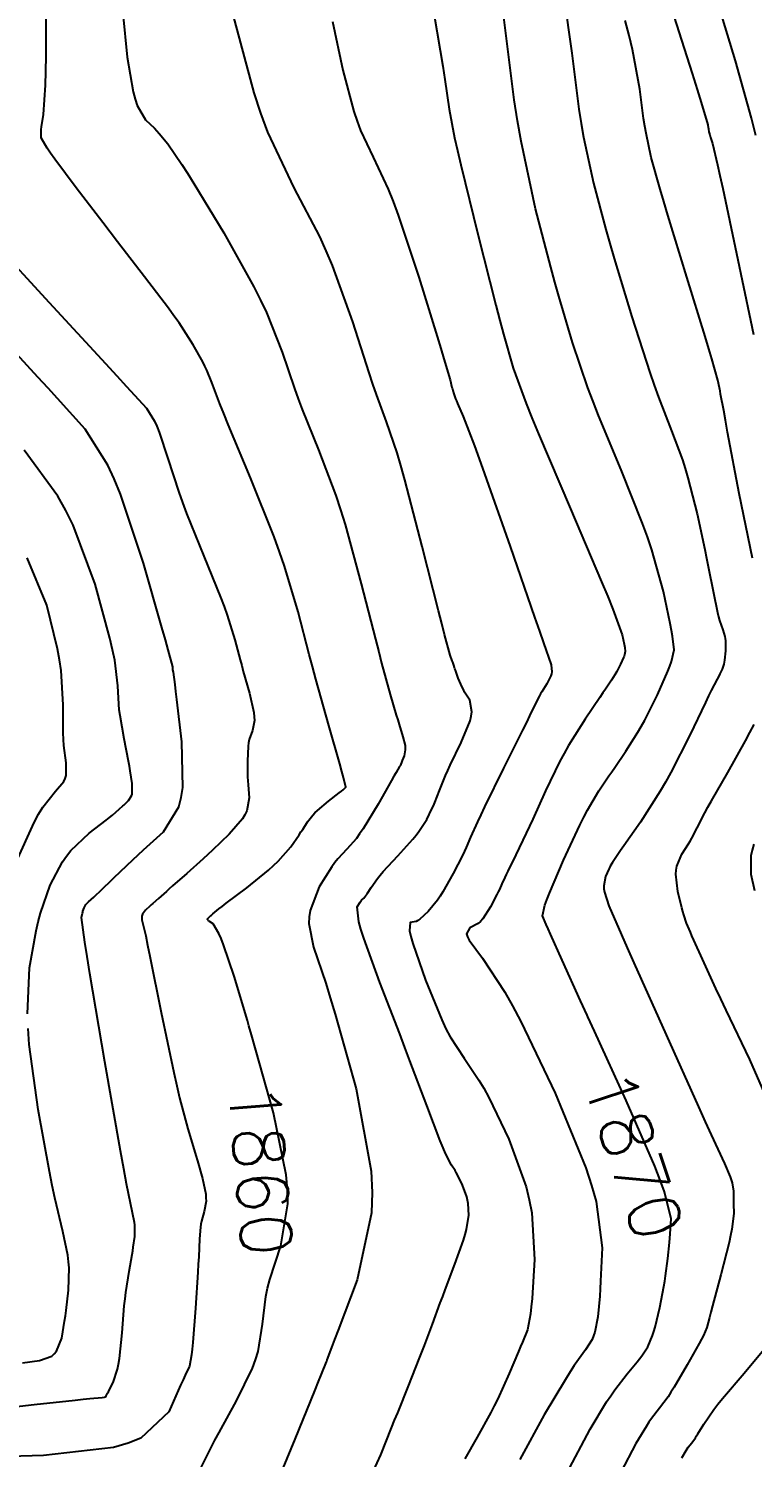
# Model space of a CAD drawing. Header units: metres. Extents: x 837476 to 838477, y 1189012 to 1191014.
# Drawn here: x 838068.8 to 838122.8, y 1189500.8 to 1189607.5 of the extents above; entities that cross this region are included whole.
import ezdxf

# ---------------------------------------------------------------- set-up
doc = ezdxf.new("R2010")
doc.units = ezdxf.units.M
doc.header["$LTSCALE"] = 0.3
doc.layers.add('COTAS 10', color=1, linetype='Continuous')
doc.layers.add('COTAS INT', color=252, linetype='Continuous')
doc.styles.get("Standard").update_dxf_attribs({"font": 'simplex.shx'})

msp = doc.modelspace()

# ---------------------------------------------------------------- linework, layer by layer
at = {"layer": 'COTAS 10'}
for points in [[(838081.522, 1189499.793), (838082.384, 1189501.542), (838082.673, 1189502.095), (838082.985, 1189502.678), (838084.294, 1189505.035), (838085.474, 1189507.466), (838085.704, 1189508.095), (838085.892, 1189508.706), (838086.224, 1189510.757), (838086.467, 1189512.828), (838086.6, 1189513.451), (838086.762, 1189514.098), (838087.582, 1189516.61), (838088.113, 1189519.747), (838088.092, 1189520.786), (838087.998, 1189521.898), (838087.053, 1189526.532), (838085.736, 1189531.208), (838085.408, 1189532.348), (838085.208, 1189533.033), (838085.095, 1189533.419), (838084.099, 1189536.728), (838083.316, 1189539.074), (838083.139, 1189539.539), (838082.978, 1189539.923), (838082.541, 1189540.644), (838082.277, 1189540.814), (838082.226, 1189540.85), (838082.185, 1189540.882), (838082.115, 1189540.96), (838082.13, 1189541.017), (838082.142, 1189541.036), (838082.158, 1189541.056), (838082.242, 1189541.14), (838082.349, 1189541.236), (838082.379, 1189541.263), (838082.409, 1189541.291), (838082.519, 1189541.397), (838082.975, 1189541.76), (838083.222, 1189541.95), (838083.522, 1189542.179), (838085.044, 1189543.33), (838086.682, 1189544.656), (838087.056, 1189544.995), (838087.395, 1189545.322), (838088.33, 1189546.402), (838088.952, 1189547.295), (838089.093, 1189547.505), (838089.221, 1189547.697), (838089.57, 1189548.256), (838089.972, 1189548.767), (838090.133, 1189548.93), (838090.315, 1189549.102), (838091.155, 1189549.8), (838091.949, 1189550.42), (838092.104, 1189550.543), (838092.23, 1189550.646), (838092.448, 1189550.84), (838092.274, 1189551.582), (838092.152, 1189552.03), (838091.999, 1189552.583), (838091.18, 1189555.456), (838090.203, 1189558.923), (838089.95, 1189559.851), (838089.705, 1189560.765), (838088.882, 1189563.948), (838087.868, 1189567.362), (838087.502, 1189568.421), (838087.098, 1189569.53), (838085.334, 1189573.948), (838083.67, 1189577.922), (838083.33, 1189578.751), (838083.043, 1189579.463), (838082.443, 1189581.057), (838082.073, 1189581.994), (838081.932, 1189582.292), (838081.773, 1189582.607), (838081.057, 1189583.884), (838079.996, 1189585.506), (838079.62, 1189586.039), (838079.208, 1189586.608), (838077.422, 1189588.965), (838075.413, 1189591.56), (838074.86, 1189592.279), (838074.308, 1189592.998), (838072.327, 1189595.597), (838070.729, 1189597.749), (838070.418, 1189598.188), (838070.164, 1189598.557), (838069.725, 1189599.322), (838069.711, 1189599.784), (838069.725, 1189599.963), (838069.748, 1189600.164), (838069.898, 1189601.071), (838070.046, 1189603.265), (838070.068, 1189604.276), (838070.082, 1189605.463), (838070.064, 1189611.207)], [(838108.902, 1189499.578), (838110.657, 1189502.92), (838111.891, 1189504.946), (838112.199, 1189505.415), (838112.492, 1189505.844), (838113.429, 1189507.059), (838114.176, 1189507.949), (838114.348, 1189508.172), (838114.506, 1189508.386), (838114.955, 1189509.075), (838115.307, 1189509.903), (838115.404, 1189510.204), (838115.502, 1189510.536), (838115.851, 1189511.993), (838116.157, 1189513.566), (838116.227, 1189513.97), (838116.29, 1189514.362), (838116.465, 1189515.666), (838116.58, 1189516.857), (838116.606, 1189517.178), (838116.63, 1189517.496), (838116.694, 1189518.61), (838116.209, 1189520.63), (838115.886, 1189521.518), (838115.482, 1189522.55), (838113.341, 1189527.464), (838110.985, 1189532.626), (838110.495, 1189533.703), (838110.444, 1189533.814), (838109.952, 1189534.898), (838108.578, 1189537.94), (838107.708, 1189539.884), (838107.534, 1189540.275), (838107.388, 1189540.602), (838107.102, 1189541.254), (838107.285, 1189542.031), (838107.435, 1189542.438), (838107.628, 1189542.928), (838108.683, 1189545.389), (838109.898, 1189548.013), (838110.192, 1189548.605), (838110.468, 1189549.139), (838111.309, 1189550.583), (838112.059, 1189551.684), (838112.276, 1189552.002), (838112.498, 1189552.325), (838113.335, 1189553.539), (838114.222, 1189554.944), (838114.474, 1189555.388), (838114.73, 1189555.855), (838115.681, 1189557.743), (838116.463, 1189559.499), (838116.613, 1189559.884), (838116.733, 1189560.226), (838116.926, 1189561.093), (838116.805, 1189562.115), (838116.728, 1189562.555), (838116.632, 1189563.062), (838116.128, 1189565.456), (838115.261, 1189568.575), (838114.936, 1189569.538), (838114.575, 1189570.544), (838112.965, 1189574.539), (838111.284, 1189578.598), (838110.879, 1189579.645), (838110.499, 1189580.659), (838109.344, 1189584.042), (838108.322, 1189587.502), (838108.026, 1189588.563), (838107.725, 1189589.67), (838106.593, 1189594.042), (838105.518, 1189599.073), (838105.252, 1189600.595), (838105.001, 1189602.173), (838104.213, 1189608.338)]]:
    msp.add_lwpolyline(points, dxfattribs=at)
at = {"layer": 'COTAS INT'}
for points in [[(838098.524, 1189611.461), (838099.478, 1189605.858), (838099.67, 1189604.691), (838099.831, 1189603.69), (838100.156, 1189601.461), (838100.556, 1189599.333), (838100.765, 1189598.397), (838101.017, 1189597.309), (838102.282, 1189592.126), (838103.625, 1189586.841), (838103.926, 1189585.69), (838104.196, 1189584.673), (838104.915, 1189582.126), (838105.888, 1189579.502), (838106.318, 1189578.436), (838106.818, 1189577.223), (838109.203, 1189571.619), (838111.52, 1189566.182), (838111.978, 1189565.076), (838112.355, 1189564.143), (838113.054, 1189562.212), (838113.197, 1189561.534), (838113.224, 1189561.39), (838113.246, 1189561.266), (838113.28, 1189560.976), (838113.225, 1189560.731), (838113.191, 1189560.634), (838113.149, 1189560.525), (838112.928, 1189560.027), (838112.658, 1189559.493), (838112.586, 1189559.361), (838112.514, 1189559.235), (838112.263, 1189558.837), (838111.812, 1189558.177), (838111.614, 1189557.886), (838111.385, 1189557.549), (838110.293, 1189555.938), (838109.05, 1189553.95), (838108.726, 1189553.374), (838108.41, 1189552.787), (838107.339, 1189550.577), (838106.382, 1189548.457), (838106.136, 1189547.927), (838105.9, 1189547.422), (838105.119, 1189545.803), (838104.519, 1189544.582), (838104.396, 1189544.328), (838104.293, 1189544.11), (838104.078, 1189543.624), (838103.893, 1189543.21), (838103.808, 1189543.037), (838103.71, 1189542.839), (838103.232, 1189541.913), (838102.648, 1189541.009), (838102.481, 1189540.824), (838102.312, 1189540.668), (838101.686, 1189540.341), (838101.443, 1189539.908), (838101.516, 1189539.686), (838101.649, 1189539.419), (838102.636, 1189538.085), (838104.309, 1189535.55), (838104.875, 1189534.527), (838105.486, 1189533.365), (838108.062, 1189528.005), (838110.344, 1189522.42), (838110.769, 1189521.115), (838111.105, 1189519.915), (838111.568, 1189516.454), (838111.444, 1189513.973), (838111.408, 1189513.391), (838111.372, 1189512.855), (838111.238, 1189511.295), (838111.013, 1189510.148), (838110.919, 1189509.872), (838110.812, 1189509.613), (838110.311, 1189508.829), (838109.482, 1189507.68), (838109.167, 1189507.192), (838108.816, 1189506.631), (838107.241, 1189503.988), (838105.405, 1189500.65)], [(838108.696, 1189609.886), (838109.289, 1189605.657), (838109.824, 1189601.474), (838109.994, 1189600.404), (838110.174, 1189599.371), (838110.904, 1189595.958), (838111.826, 1189592.498), (838112.127, 1189591.437), (838112.448, 1189590.33), (838113.772, 1189585.958), (838115.109, 1189581.816), (838115.439, 1189580.854), (838115.75, 1189579.973), (838116.727, 1189577.459), (838117.543, 1189575.297), (838117.754, 1189574.638), (838117.957, 1189573.952), (838118.637, 1189571.254), (838119.211, 1189568.605), (838119.348, 1189567.95), (838119.476, 1189567.329), (838119.861, 1189565.369), (838120.163, 1189563.888), (838120.239, 1189563.568), (838120.312, 1189563.289), (838120.547, 1189562.608), (838120.708, 1189562.108), (838120.734, 1189561.943), (838120.751, 1189561.767), (838120.746, 1189561.033), (838120.676, 1189560.332), (838120.652, 1189560.176), (838120.627, 1189560.037), (838120.52, 1189559.671), (838120.388, 1189559.399), (838120.347, 1189559.319), (838120.303, 1189559.236), (838120.126, 1189558.92), (838119.698, 1189558.079), (838119.495, 1189557.665), (838119.257, 1189557.172), (838118.093, 1189554.74), (838116.676, 1189551.952), (838116.277, 1189551.235), (838115.877, 1189550.542), (838114.407, 1189548.24), (838113.184, 1189546.473), (838112.938, 1189546.118), (838112.733, 1189545.82), (838112.326, 1189545.229), (838112.158, 1189544.94), (838112.102, 1189544.833), (838112.044, 1189544.715), (838111.801, 1189544.19), (838111.677, 1189543.486), (838111.694, 1189543.255), (838111.732, 1189543.008), (838112.055, 1189541.986), (838112.994, 1189539.823), (838113.421, 1189538.858), (838113.92, 1189537.734), (838116.325, 1189532.35), (838118.744, 1189526.972), (838119.251, 1189525.852), (838119.687, 1189524.891), (838120.677, 1189522.753), (838121.102, 1189521.768), (838121.183, 1189521.534), (838121.248, 1189521.318), (838121.348, 1189520.677), (838121.348, 1189520.101), (838121.35, 1189519.925), (838121.353, 1189519.742), (838121.368, 1189519.022), (838121.234, 1189517.853), (838121.142, 1189517.387), (838121.026, 1189516.859), (838120.412, 1189514.435), (838119.783, 1189512.112), (838119.658, 1189511.647), (838119.555, 1189511.259), (838119.361, 1189510.499), (838119.105, 1189509.916), (838118.963, 1189509.639), (838118.789, 1189509.312), (838117.903, 1189507.712), (838116.924, 1189506.043), (838116.691, 1189505.673), (838116.474, 1189505.342), (838115.832, 1189504.478), (838115.237, 1189503.707), (838115.051, 1189503.435), (838114.856, 1189503.138), (838114.073, 1189501.853), (838112.943, 1189499.697)], [(838116.305, 1189610.295), (838118.266, 1189604.137), (838118.642, 1189602.942), (838118.946, 1189601.969), (838119.442, 1189600.295), (838119.47, 1189600.077), (838119.478, 1189600.021), (838119.488, 1189599.967), (838119.526, 1189599.789), (838119.591, 1189599.553), (838119.618, 1189599.462), (838119.648, 1189599.36), (838119.789, 1189598.902), (838120.165, 1189597.322), (838120.344, 1189596.513), (838120.554, 1189595.543), (838121.585, 1189590.698), (838122.625, 1189585.713), (838122.842, 1189584.656)], [(838075.815, 1189608.638), (838076.137, 1189605.342), (838076.582, 1189602.756), (838076.724, 1189602.212), (838076.875, 1189601.744), (838077.491, 1189600.675), (838078.158, 1189600.046), (838078.34, 1189599.854), (838078.522, 1189599.655), (838079.174, 1189598.873), (838080.205, 1189597.349), (838080.626, 1189596.683), (838081.106, 1189595.91), (838083.33, 1189592.235), (838085.586, 1189588.213), (838086.086, 1189587.221), (838086.532, 1189586.282), (838087.696, 1189583.33), (838088.606, 1189580.626), (838088.893, 1189579.843), (838089.194, 1189579.045), (838090.409, 1189576.042), (838091.695, 1189572.623), (838092.043, 1189571.563), (838092.386, 1189570.454), (838093.594, 1189566.042), (838094.644, 1189561.895), (838094.888, 1189560.953), (838095.111, 1189560.101), (838095.748, 1189557.77), (838096.2, 1189556.224), (838096.307, 1189555.866), (838096.405, 1189555.54), (838096.695, 1189554.617), (838096.854, 1189553.957), (838096.87, 1189553.796), (838096.873, 1189553.644), (838096.784, 1189553.177), (838096.643, 1189552.836), (838096.614, 1189552.764), (838096.589, 1189552.703), (838096.534, 1189552.564), (838096.511, 1189552.501), (838096.506, 1189552.488), (838096.501, 1189552.476), (838096.49, 1189552.45), (838096.478, 1189552.432), (838096.474, 1189552.427), (838096.469, 1189552.421), (838096.447, 1189552.397), (838096.186, 1189551.949), (838096.03, 1189551.677), (838095.837, 1189551.339), (838094.84, 1189549.584), (838093.732, 1189547.744), (838093.47, 1189547.354), (838093.226, 1189547.015), (838092.508, 1189546.22), (838091.832, 1189545.508), (838091.616, 1189545.221), (838091.387, 1189544.896), (838090.455, 1189543.398), (838089.773, 1189541.643), (838089.702, 1189541.156), (838089.683, 1189540.669), (838090.036, 1189538.904), (838090.942, 1189536.207), (838091.27, 1189535.131), (838091.633, 1189533.912), (838093.222, 1189528.324), (838094.333, 1189522.171), (838094.393, 1189520.596), (838094.346, 1189519.078), (838093.283, 1189514.06), (838091.866, 1189510.316), (838091.595, 1189509.6), (838091.377, 1189509.023), (838091.032, 1189508.097), (838091.029, 1189508.076), (838091.027, 1189508.07), (838091.024, 1189508.064), (838091.013, 1189508.04), (838090.997, 1189508.01), (838090.991, 1189507.999), (838090.986, 1189507.988), (838090.964, 1189507.942), (838090.594, 1189507.025), (838090.369, 1189506.466), (838090.092, 1189505.773), (838088.646, 1189502.169), (838087.029, 1189498.253)], [(838093.966, 1189498.604), (838095.046, 1189501.003), (838095.854, 1189503.018), (838096.08, 1189503.581), (838096.307, 1189504.146), (838097.136, 1189506.207), (838097.915, 1189508.169), (838098.11, 1189508.671), (838098.297, 1189509.156), (838098.898, 1189510.759), (838099.487, 1189512.351), (838099.666, 1189512.828), (838099.852, 1189513.322), (838100.579, 1189515.235), (838101.207, 1189517.024), (838101.33, 1189517.439), (838101.431, 1189517.82), (838101.612, 1189518.905), (838101.563, 1189519.768), (838101.519, 1189520.01), (838101.461, 1189520.252), (838101.142, 1189521.134), (838100.768, 1189521.904), (838100.675, 1189522.076), (838100.588, 1189522.229), (838100.312, 1189522.634), (838099.883, 1189523.489), (838099.699, 1189523.927), (838099.486, 1189524.453), (838098.483, 1189527.076), (838097.222, 1189530.428), (838096.848, 1189531.413), (838096.462, 1189532.422), (838094.978, 1189536.271), (838093.773, 1189539.575), (838093.564, 1189540.241), (838093.408, 1189540.799), (838093.294, 1189541.913), (838093.512, 1189542.263), (838093.565, 1189542.339), (838093.616, 1189542.406), (838093.774, 1189542.572), (838093.942, 1189542.758), (838093.999, 1189542.837), (838094.06, 1189542.929), (838094.319, 1189543.359), (838094.801, 1189544.031), (838095.003, 1189544.275), (838095.235, 1189544.544), (838096.32, 1189545.724), (838097.427, 1189546.956), (838097.673, 1189547.258), (838097.893, 1189547.543), (838098.47, 1189548.427), (838098.862, 1189549.231), (838098.966, 1189549.464), (838099.068, 1189549.702), (838099.419, 1189550.6), (838099.873, 1189551.713), (838100.04, 1189552.087), (838100.225, 1189552.489), (838101.04, 1189554.177), (838101.706, 1189555.801), (838101.797, 1189556.162), (838101.847, 1189556.485), (838101.689, 1189557.333), (838101.3, 1189557.953), (838101.204, 1189558.132), (838101.113, 1189558.314), (838100.828, 1189559), (838100.622, 1189559.579), (838100.581, 1189559.694), (838100.547, 1189559.789), (838100.484, 1189559.97), (838100.434, 1189560.113), (838100.409, 1189560.185), (838100.379, 1189560.271), (838100.23, 1189560.699), (838099.8, 1189562.259), (838099.592, 1189563.059), (838099.345, 1189564.02), (838098.136, 1189568.817), (838096.841, 1189573.798), (838096.541, 1189574.874), (838096.266, 1189575.819), (838095.483, 1189578.136), (838094.719, 1189580.169), (838094.455, 1189580.935), (838094.169, 1189581.788), (838092.95, 1189585.602), (838091.448, 1189589.805), (838090.984, 1189590.903), (838090.5, 1189591.973), (838088.579, 1189595.602), (838086.609, 1189599.765), (838086.094, 1189601.172), (838085.593, 1189602.689), (838083.892, 1189609.085)], [(838123.013, 1189599.515), (838122.689, 1189600.802), (838121.511, 1189605.071), (838120.318, 1189609.021)], [(838091.441, 1189608.015), (838092.216, 1189604.39), (838093.038, 1189601.299), (838093.281, 1189600.566), (838093.529, 1189599.886), (838094.481, 1189597.875), (838095.606, 1189595.491), (838095.964, 1189594.576), (838096.342, 1189593.55), (838097.875, 1189588.928), (838099.246, 1189584.502), (838099.521, 1189583.6), (838099.752, 1189582.84), (838100.211, 1189581.263), (838100.354, 1189580.701), (838100.385, 1189580.579), (838100.413, 1189580.473), (838100.487, 1189580.211), (838100.626, 1189579.853), (838100.695, 1189579.686), (838100.778, 1189579.489), (838101.187, 1189578.533), (838102.026, 1189576.346), (838102.379, 1189575.374), (838102.785, 1189574.242), (838104.686, 1189568.83), (838106.523, 1189563.548), (838106.887, 1189562.499), (838107.189, 1189561.629), (838107.761, 1189559.98), (838107.811, 1189559.471), (838107.783, 1189559.319), (838107.738, 1189559.163), (838107.427, 1189558.562), (838107.046, 1189557.97), (838106.957, 1189557.82), (838106.874, 1189557.675), (838106.635, 1189557.203), (838106.145, 1189556.18), (838105.905, 1189555.689), (838105.619, 1189555.108), (838104.206, 1189552.256), (838102.789, 1189549.374), (838102.5, 1189548.774), (838102.256, 1189548.259), (838101.748, 1189547.112), (838101.419, 1189546.338), (838101.287, 1189546.059), (838101.137, 1189545.751), (838100.45, 1189544.405), (838099.674, 1189543.037), (838099.469, 1189542.716), (838099.268, 1189542.419), (838098.575, 1189541.557), (838097.965, 1189541.005), (838097.816, 1189540.905), (838097.675, 1189540.828), (838097.239, 1189540.737), (838097.182, 1189540.116), (838097.281, 1189539.703), (838097.429, 1189539.186), (838098.377, 1189536.451), (838099.592, 1189533.479), (838099.908, 1189532.812), (838100.216, 1189532.213), (838101.256, 1189530.615), (838102.368, 1189528.984), (838102.721, 1189528.365), (838103.093, 1189527.673), (838104.602, 1189524.569), (838105.889, 1189521.015), (838106.121, 1189520.039), (838106.3, 1189519.066), (838106.499, 1189515.585), (838106.327, 1189512.674), (838106.273, 1189512.062), (838106.215, 1189511.533), (838105.981, 1189510.322), (838105.618, 1189509.418), (838105.479, 1189509.082), (838105.323, 1189508.71), (838104.622, 1189507.06), (838103.764, 1189505.184), (838103.509, 1189504.669), (838103.247, 1189504.157), (838102.238, 1189502.323), (838101.32, 1189500.711)], [(838122.767, 1189567.938), (838121.769, 1189572.786), (838120.919, 1189577.357), (838120.755, 1189578.242), (838120.621, 1189578.961), (838120.396, 1189580.182), (838120.348, 1189580.43), (838120.327, 1189580.536), (838120.302, 1189580.657), (838120.182, 1189581.231), (838119.741, 1189582.823), (838119.514, 1189583.587), (838119.241, 1189584.491), (838117.874, 1189588.922), (838116.453, 1189593.547), (838116.146, 1189594.572), (838115.876, 1189595.488), (838115.215, 1189597.874), (838114.831, 1189599.669), (838114.736, 1189600.212), (838114.647, 1189600.776), (838114.365, 1189602.976), (838113.821, 1189605.927), (838113.566, 1189606.964), (838113.265, 1189608.096)], [(838066.137, 1189591.566), (838070.304, 1189587.039), (838074.515, 1189582.476), (838075.369, 1189581.549), (838076.088, 1189580.767), (838077.56, 1189579.157), (838078.165, 1189578.178), (838078.337, 1189577.794), (838078.511, 1189577.361), (838079.157, 1189575.39), (838079.972, 1189572.876), (838080.253, 1189572.101), (838080.557, 1189571.292), (838081.853, 1189568.086), (838083.092, 1189565.044), (838083.359, 1189564.338), (838083.594, 1189563.692), (838084.17, 1189561.853), (838084.556, 1189560.359), (838084.672, 1189559.93), (838084.79, 1189559.494), (838085.249, 1189557.867), (838085.577, 1189556.421), (838085.614, 1189556.101), (838085.627, 1189555.815), (838085.477, 1189555.069), (838085.233, 1189554.405), (838085.187, 1189554.17), (838085.15, 1189553.913), (838085.093, 1189552.801), (838085.114, 1189551.615), (838085.127, 1189551.311), (838085.142, 1189551.018), (838085.221, 1189550.047), (838085.053, 1189549.083), (838084.913, 1189548.793), (838084.732, 1189548.494), (838083.74, 1189547.331), (838082.49, 1189546.137), (838082.147, 1189545.817), (838081.805, 1189545.503), (838080.581, 1189544.408), (838079.514, 1189543.476), (838079.272, 1189543.263), (838079.053, 1189543.071), (838078.455, 1189542.542), (838078.035, 1189542.163), (838077.929, 1189542.065), (838077.828, 1189541.97), (838077.496, 1189541.655), (838077.271, 1189541.368), (838077.236, 1189541.292), (838077.214, 1189541.217), (838077.231, 1189540.956), (838077.511, 1189539.74), (838077.653, 1189539.063), (838077.824, 1189538.237), (838078.676, 1189534.025), (838079.61, 1189529.542), (838079.832, 1189528.546), (838080.038, 1189527.657), (838080.65, 1189525.329), (838081.128, 1189523.766), (838081.25, 1189523.358), (838081.367, 1189522.962), (838081.75, 1189521.621), (838081.985, 1189520.471), (838082.008, 1189520.195), (838082.013, 1189519.937), (838081.881, 1189519.159), (838081.675, 1189518.447), (838081.633, 1189518.231), (838081.598, 1189518.007), (838081.527, 1189517.13), (838081.463, 1189515.771), (838081.433, 1189515.243), (838081.397, 1189514.649), (838081.222, 1189511.957), (838081.025, 1189509.395), (838080.975, 1189508.883), (838080.927, 1189508.456), (838080.774, 1189507.628), (838080.451, 1189506.941), (838080.297, 1189506.603), (838080.115, 1189506.201), (838079.225, 1189504.217), (838077.141, 1189502.252), (838076.206, 1189501.863), (838075.117, 1189501.542), (838069.892, 1189500.939), (838064.776, 1189500.795)], [(838065.972, 1189504.393), (838069.197, 1189504.761), (838072.256, 1189505.089), (838072.858, 1189505.153), (838073.353, 1189505.204), (838074.257, 1189505.288), (838074.434, 1189505.308), (838074.471, 1189505.319), (838074.502, 1189505.332), (838074.573, 1189505.399), (838074.674, 1189505.603), (838074.725, 1189505.702), (838074.786, 1189505.821), (838075.088, 1189506.406), (838075.413, 1189507.402), (838075.487, 1189507.78), (838075.555, 1189508.203), (838075.746, 1189510.096), (838075.916, 1189512.127), (838075.971, 1189512.636), (838076.029, 1189513.122), (838076.268, 1189514.684), (838076.493, 1189515.945), (838076.542, 1189516.241), (838076.585, 1189516.514), (838076.694, 1189517.311), (838076.711, 1189517.974), (838076.696, 1189518.163), (838076.673, 1189518.355), (838076.519, 1189519.068), (838076.076, 1189521.242), (838075.871, 1189522.354), (838075.63, 1189523.687), (838074.462, 1189530.347), (838073.345, 1189536.931), (838073.136, 1189538.216), (838072.97, 1189539.269), (838072.735, 1189541.13), (838072.791, 1189541.447), (838072.81, 1189541.526), (838072.829, 1189541.601), (838072.911, 1189541.841), (838073.017, 1189542.041), (838073.053, 1189542.09), (838073.09, 1189542.137), (838073.247, 1189542.286), (838073.647, 1189542.647), (838073.838, 1189542.827), (838074.064, 1189543.043), (838075.171, 1189544.113), (838076.545, 1189545.425), (838076.938, 1189545.794), (838077.338, 1189546.164), (838078.833, 1189547.518), (838079.976, 1189549.379), (838080.155, 1189550.068), (838080.275, 1189550.833), (838080.209, 1189554.223), (838079.835, 1189557.384), (838079.76, 1189558.003), (838079.698, 1189558.512), (838079.577, 1189559.427), (838079.546, 1189559.607), (838079.54, 1189559.652), (838079.536, 1189559.696), (838079.53, 1189559.836), (838079.197, 1189561.102), (838078.987, 1189561.855), (838078.724, 1189562.782), (838077.349, 1189567.583), (838075.642, 1189572.729), (838075.17, 1189573.874), (838074.699, 1189574.898), (838073.001, 1189577.583), (838070.936, 1189579.864), (838070.234, 1189580.633), (838069.476, 1189581.461), (838066.265, 1189584.948)], [(838068.689, 1189533.933), (838068.847, 1189537.359), (838069.338, 1189540.113), (838069.499, 1189540.799), (838069.671, 1189541.453), (838070.382, 1189543.542), (838071.305, 1189545.275), (838071.611, 1189545.705), (838071.938, 1189546.114), (838073.3, 1189547.408), (838074.558, 1189548.384), (838074.82, 1189548.591), (838075.044, 1189548.771), (838075.543, 1189549.196), (838075.804, 1189549.445), (838075.879, 1189549.515), (838075.955, 1189549.586), (838076.239, 1189549.844), (838076.457, 1189550.198), (838076.491, 1189550.329), (838076.514, 1189550.474), (838076.501, 1189551.119), (838076.357, 1189552.079), (838076.296, 1189552.423), (838076.227, 1189552.8), (838075.903, 1189554.446), (838075.6, 1189556.19), (838075.544, 1189556.63), (838075.501, 1189557.051), (838075.445, 1189558.415), (838075.2, 1189560.334), (838075.036, 1189561.106), (838074.831, 1189561.981), (838073.746, 1189566.008), (838072.108, 1189570.404), (838071.555, 1189571.512), (838070.958, 1189572.572), (838068.441, 1189576.008)], [(838067.853, 1189545.243), (838069.2, 1189548.208), (838069.527, 1189548.828), (838069.836, 1189549.362), (838070.786, 1189550.561), (838071.407, 1189551.27), (838071.508, 1189551.494), (838071.577, 1189551.729), (838071.57, 1189552.677), (838071.41, 1189553.962), (838071.383, 1189554.41), (838071.365, 1189554.898), (838071.361, 1189556.993), (838071.202, 1189559.567), (838071.086, 1189560.356), (838070.938, 1189561.18), (838070.143, 1189564.433), (838068.659, 1189567.984)], [(838124.207, 1189526.748), (838122.583, 1189530.507), (838120.809, 1189534.2), (838120.405, 1189535.05), (838120.04, 1189535.824), (838119.037, 1189537.996), (838118.396, 1189539.433), (838118.258, 1189539.745), (838118.137, 1189540.019), (838117.845, 1189540.697), (838117.639, 1189541.322), (838117.573, 1189541.563), (838117.502, 1189541.834), (838117.213, 1189543.056), (838117.063, 1189544.345), (838117.08, 1189544.657), (838117.123, 1189544.949), (838117.489, 1189545.844), (838117.99, 1189546.615), (838118.117, 1189546.829), (838118.24, 1189547.044), (838118.642, 1189547.821), (838119.22, 1189548.929), (838119.452, 1189549.352), (838119.717, 1189549.825), (838120.936, 1189551.955), (838122.255, 1189554.307), (838122.582, 1189554.922), (838122.893, 1189555.52)], [(838122.878, 1189546.602), (838122.741, 1189546.154), (838122.645, 1189545.726), (838122.649, 1189544.353), (838122.921, 1189543.144)], [(838068.328, 1189507.878), (838069.587, 1189508.048), (838070.5, 1189508.376), (838070.693, 1189508.541), (838070.86, 1189508.738), (838071.25, 1189509.718), (838071.462, 1189510.991), (838071.518, 1189511.372), (838071.573, 1189511.767), (838071.76, 1189513.297), (838071.802, 1189514.949), (838071.765, 1189515.421), (838071.707, 1189515.899), (838071.323, 1189517.678), (838070.724, 1189520.181), (838070.53, 1189521.116), (838070.325, 1189522.156), (838069.484, 1189526.785), (838068.827, 1189531.64), (838068.738, 1189532.821)], [(838117.489, 1189500.785), (838117.821, 1189501.329), (838117.904, 1189501.455), (838117.982, 1189501.57), (838118.234, 1189501.897), (838118.509, 1189502.268), (838118.603, 1189502.411), (838118.704, 1189502.572), (838119.13, 1189503.3), (838119.884, 1189504.393), (838120.191, 1189504.785), (838120.54, 1189505.215), (838122.156, 1189507.087), (838123.737, 1189509.005)]]:
    msp.add_lwpolyline(points, dxfattribs=at)

# ---------------------------------------------------------------- texts
at = {"layer": 'COTAS 10', "char_height": 3.8, "attachment_point": 7}
for s, insert, rotation in [('1870', (838110.055, 1189528.986), 288.32), ('1860', (838083.661, 1189528.642), 274.70406)]:
    msp.add_mtext(s, dxfattribs=dict(at, insert=insert, rotation=rotation))

doc.saveas('drawing.dxf')
